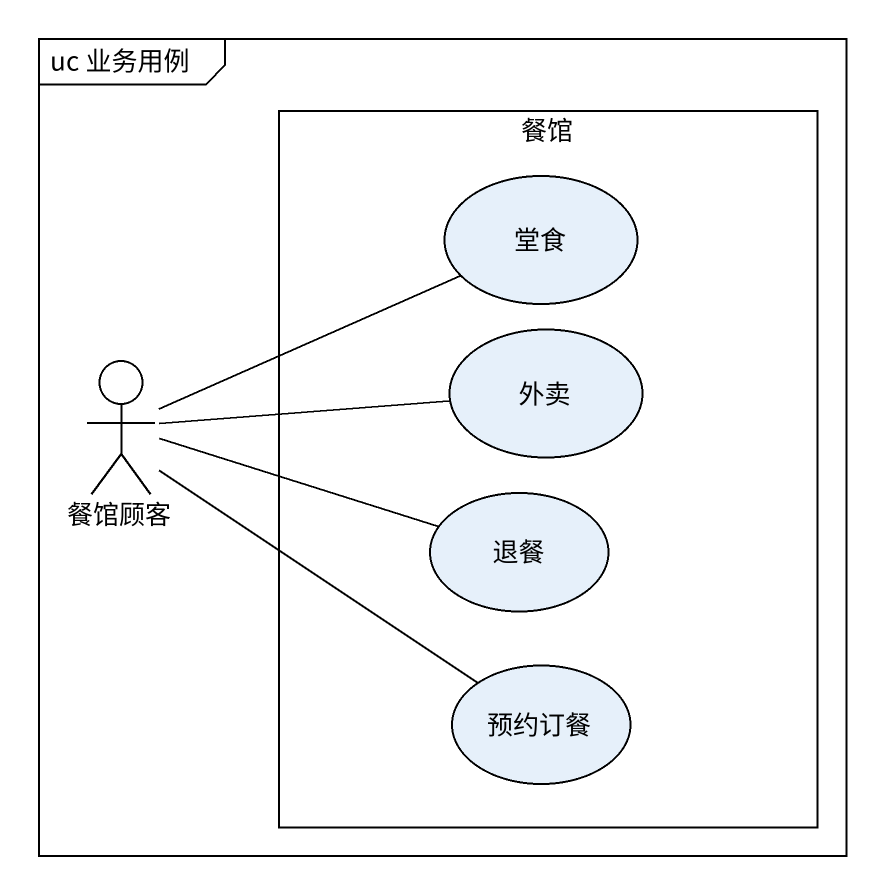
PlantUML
@startuml
mainframe uc 业务用例
rectangle 餐馆 {
  usecase 堂食
  usecase 外卖
  usecase 退餐
  usecase 预约订餐
}
actor 餐馆顾客
餐馆顾客 -right- 堂食
餐馆顾客 -right- 外卖
餐馆顾客 -right- 退餐
餐馆顾客 -- 预约订餐
@enduml
